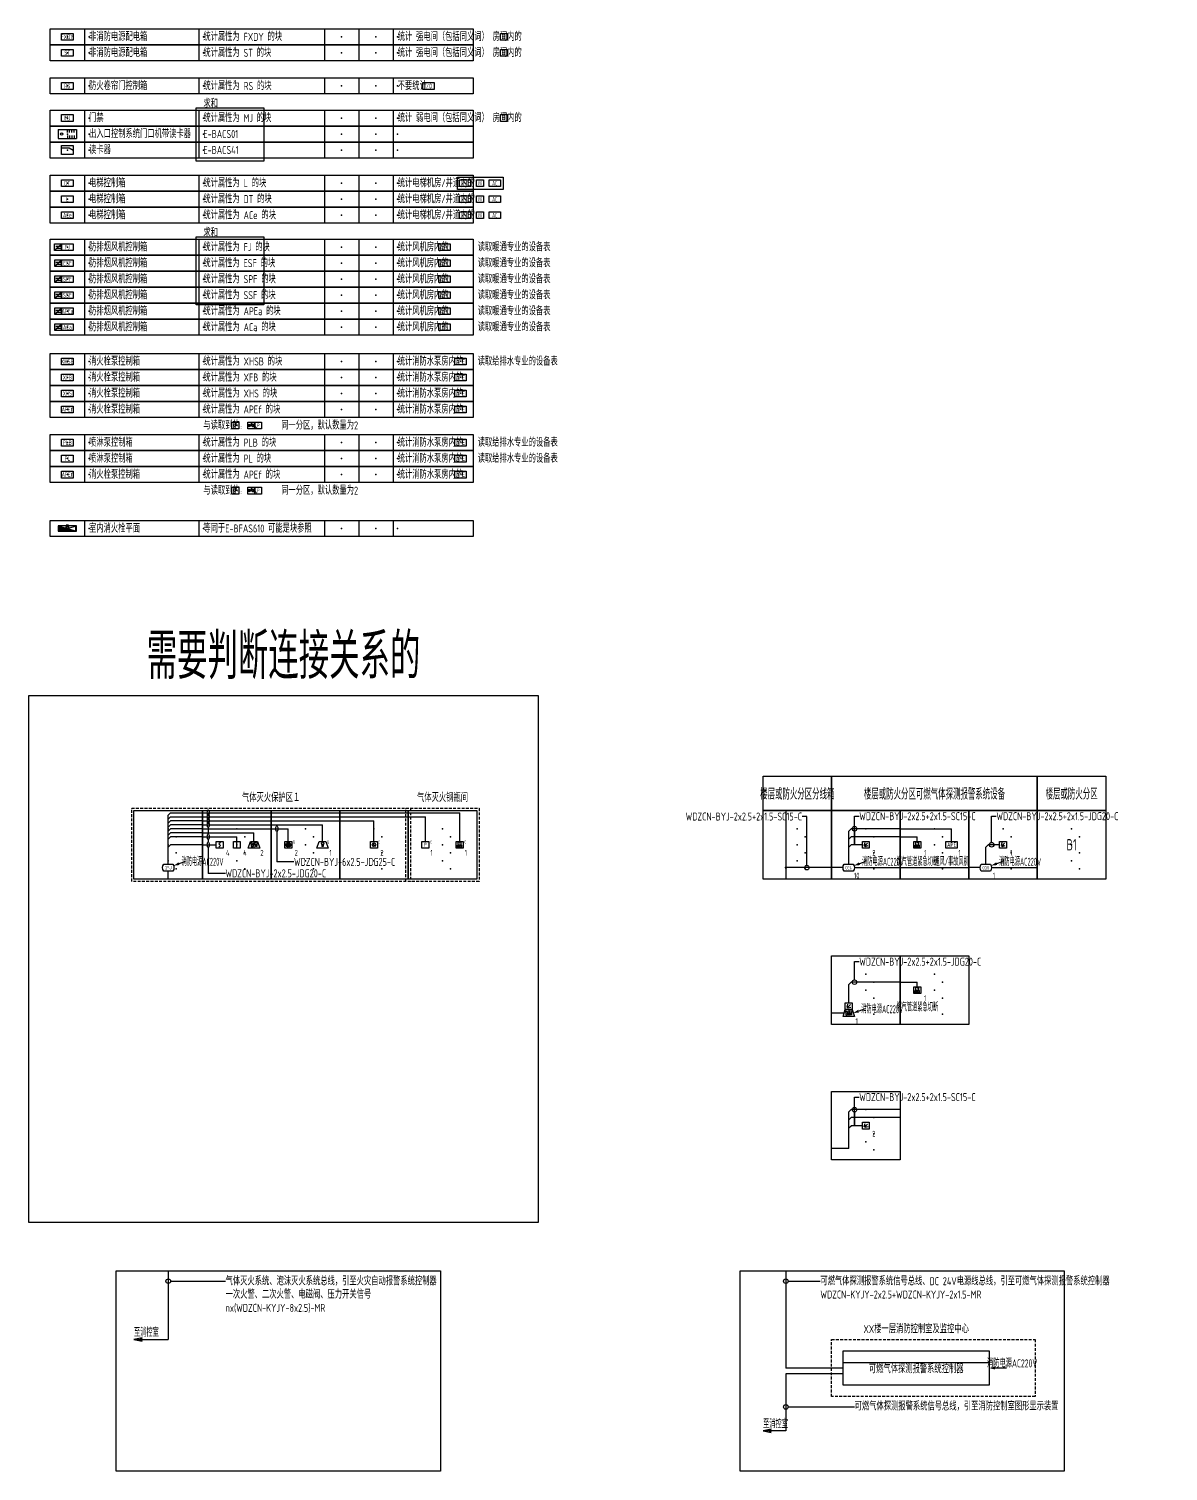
# Model space of a CAD drawing. Header units: millimetres. Extents: x -610917 to 349982, y -134386 to 298175.
# Drawn here: x 79237 to 129080, y 122281 to 185374 of the extents above; entities that cross this region are included whole.
import ezdxf
from ezdxf import colors
from ezdxf.entities.mleader import LeaderData, LeaderLine
from ezdxf.enums import TextEntityAlignment as Align
from ezdxf.math import Vec2, Vec3

# ---------------------------------------------------------------- set-up
doc = ezdxf.new("R2010")
doc.units = ezdxf.units.MM
doc.header["$LTSCALE"] = 500
doc.header["$MEASUREMENT"] = 0
doc.linetypes.add('HIDDEN', pattern=[0.375, 0.25, -0.125])
doc.layers.get('0').update_dxf_attribs({"linetype": 'CONTINUOUS'})
doc.layers.get('DEFPOINTS').update_dxf_attribs({"linetype": 'CONTINUOUS'})
for name, color, linetype in [('E-ACS-DEVC', 3, 'CONTINUOUS'), ('E-FAS-DEVC', 3, 'CONTINUOUS'), ('E-FAS-WIRE', 4, 'CONTINUOUS'), ('E-POWR-EQPM', 3, 'CONTINUOUS'), ('E-REQU-DIMS', 30, 'CONTINUOUS'), ('E-UNIV-DIAG', 2, 'CONTINUOUS'), ('E-UNIV-DIAG2', 2, 'HIDDEN'), ('E-UNIV-EL', 140, 'CONTINUOUS'), ('E-UNIV-NOTE', 6, 'CONTINUOUS'), ('W-FRPT-HYDT', 140, 'CONTINUOUS'), ('说明', 7, 'CONTINUOUS')]:
    doc.layers.add(name, color=color, linetype=linetype)
doc.styles.add('TH-STYLE3', font='tssdeng.shx', dxfattribs={"width": 0.7, "bigfont": 'tssdchn.shx'})

# ---------------------------------------------------------------- blocks, each defined once
blk = doc.blocks.new('_DotBlank')
at = {"color": 0, "linetype": 'ByBlock', "lineweight": -2}
blk.add_line((-0.5, 0), (-1, 0), dxfattribs=at)
blk.add_circle((0, 0), 0.5, dxfattribs=at)
blk = doc.blocks.new('E-ES01')
blk.add_lwpolyline([(0, 3000), (3000, 3000), (3000, 0), (0, 0)], close=True)
for p in [(1500, 2200), (1500, 1500), (1850, 1850), (1500, 800), (1850, 1150), (1850, 450)]:
    blk.add_point(p)
blk = doc.blocks.new('E-BFAS110')
blk.add_lwpolyline([(-1.5, -1.5), (-1.5, 1.5), (1.5, 1.5), (1.5, -1.5)], close=True)
at = {"layer": 'E-UNIV-EL'}
blk.add_lwpolyline([(0.35, 1.06), (-0.35, 0.35), (0.35, -0.35), (-0.35, -1.06)], dxfattribs=at)
blk = doc.blocks.new('E-BFAS120')
blk.add_lwpolyline([(-1.5, -1.5), (-1.5, 1.5), (1.5, 1.5), (1.5, -1.5)], close=True)
at = {"layer": 'E-UNIV-EL'}
blk.add_line((0, -1), (0, 1), dxfattribs=at)
at = {"layer": 'E-UNIV-EL', "const_width": 0.25}
blk.add_lwpolyline([(-0.125, -0.75, 1), (0.125, -0.75, 1)], format="xyb", close=True, dxfattribs=at)
blk = doc.blocks.new('E-BGFS110')
blk.add_lwpolyline([(-2, 1.5), (2, 1.5, -0.333333), (2, -1.5), (-2, -1.5, -0.333333)], format="xyb", close=True)
at = {"layer": 'E-UNIV-EL', "style": 'TH-STYLE3', "width": 0.7}
blk.add_attdef('F', text='', height=1.5, dxfattribs=at).set_placement((0, 0), align=Align.MIDDLE)
blk = doc.blocks.new('E-BGFS210')
blk.add_lwpolyline([(-1.5, -1.5), (-1.5, 1.5), (1.5, 1.5), (1.5, -1.5)], close=True)
at = {"layer": 'E-UNIV-EL'}
blk.add_line((0, 0.625), (0, -0.625), dxfattribs=at)
for radius in [1, 0.5]:
    blk.add_circle((0, 0), radius, dxfattribs=at)
at = {"layer": 'E-UNIV-EL', "style": 'TH-STYLE3', "width": 0.5}
blk.add_attdef('F', text='', height=1.5, dxfattribs=at).set_placement((2.5, 1.25), align=Align.MIDDLE)
blk = doc.blocks.new('E-BGFS220')
blk.add_lwpolyline([(-1.5, -1.5), (-1.5, 1.5), (1.5, 1.5), (1.5, -1.5)], close=True)
at = {"layer": 'E-UNIV-EL', "style": 'TH-STYLE3'}
for height, width, p in [(1.7, 0.7, (0, 0)), (1.5, 0.5, (2.5, 1.25))]:
    blk.add_attdef('F', text='', height=height, dxfattribs=dict(at, width=width)).set_placement(p, align=Align.MIDDLE)
blk = doc.blocks.new('E-BFAS330')
blk.add_lwpolyline([(-2.5, -1.5), (-1.5, 1.5), (1.5, 1.5), (2.5, -1.5)], close=True)
at = {"layer": 'E-UNIV-EL'}
for p, q in [((-1.56, 1), (-0.24, 0.6)), ((-1.1, 0), (-1.56, 1)), ((-0.5, 0), (-1.3, 0)), ((-1.3, 0), (-1.3, -0.8)), ((-0.7, 0), (-0.24, 0.6)), ((-0.5, 0), (-0.5, -0.8)), ((0, 1.5), (0, -1.5)), ((0.6, 0.1), (0.6, -0.8)), ((1.2, 0.1), (1.2, -0.8)), ((-1.3, -0.8), (-0.5, -0.8)), ((1.2, -0.8), (0.6, -0.8))]:
    blk.add_line(p, q, dxfattribs=at)
blk.add_circle((0.9, 0.5), 0.5, dxfattribs=at)
blk = doc.blocks.new('E-BGFS310')
blk.add_lwpolyline([(-2.5, -1.5), (-1.5, 1.5), (1.5, 1.5), (2.5, -1.5)], close=True)
at = {"layer": 'E-UNIV-EL'}
for p, q in [((-0.3, 0.1), (-0.3, -0.8)), ((0.3, 0.1), (0.3, -0.8)), ((0.3, -0.8), (-0.3, -0.8))]:
    blk.add_line(p, q, dxfattribs=at)
blk.add_circle((0, 0.5), 0.5, dxfattribs=at)
at = {"layer": 'E-UNIV-EL', "style": 'TH-STYLE3', "width": 0.5}
blk.add_attdef('F', text='', height=1.5, dxfattribs=at).set_placement((2.5, 1.25), align=Align.MIDDLE)
blk = doc.blocks.new('E-BFAS730')
blk.add_lwpolyline([(-1.5, -1.5), (-1.5, 1.5), (1.5, 1.5), (1.5, -1.5)], close=True)
at = {"layer": 'E-UNIV-EL'}
blk.add_line((-0.71, 0.71), (0.71, -0.71), dxfattribs=at)
blk.add_circle((0, 0), 0.8, dxfattribs=at)
at = {"layer": 'E-UNIV-EL', "style": 'TH-STYLE3', "width": 0.5}
blk.add_attdef('F', text='', height=1.5, dxfattribs=at).set_placement((2.25, 1.25), align=Align.MIDDLE)
blk = doc.blocks.new('E-BGFS410')
blk.add_lwpolyline([(-1.5, -1.5), (-1.5, 1.5), (1.5, 1.5), (1.5, -1.5)], close=True)
at = {"layer": 'E-UNIV-EL'}
for p, q in [((-0.65, 1.3), (0.65, 1.3)), ((-0.65, 0), (-0.65, 1.3)), ((-0.65, 0), (0.65, 0)), ((0, 0), (0, -0.7)), ((0.65, 0), (0.65, 1.3))]:
    blk.add_line(p, q, dxfattribs=at)
blk.add_lwpolyline([(1, -1.28), (1, -0.12), (-1, -1.28), (-1, -0.12)], close=True, dxfattribs=at)
at = {"layer": 'E-UNIV-EL', "style": 'TH-STYLE3'}
for height, width, p in [(1, 0.7, (0, 0.65)), (1.5, 0.5, (2.5, 1.25))]:
    blk.add_attdef('F', text='', height=height, dxfattribs=dict(at, width=width)).set_placement(p, align=Align.MIDDLE)
blk = doc.blocks.new('E-BCGS110')
blk.add_lwpolyline([(-2, 1.5), (2, 1.5, -0.333333), (2, -1.5), (-2, -1.5, -0.333333)], format="xyb", close=True)
at = {"layer": 'E-UNIV-EL', "style": 'TH-STYLE3', "width": 0.7}
blk.add_attdef('F', text='', height=1.5, dxfattribs=at).set_placement((0, 0), align=Align.MIDDLE)
blk = doc.blocks.new('E-BCGS210')
blk.add_lwpolyline([(-1.5, -1.5), (-1.5, 1.5), (1.5, 1.5), (1.5, -1.5)], close=True)
at = {"layer": 'E-UNIV-EL'}
for p, q in [((-0.71, -0.35), (-0.35, 0.97)), ((-0.71, -0.71), (0.71, 0.71)), ((-0.35, -0.71), (0.97, -0.35))]:
    blk.add_line(p, q, dxfattribs=at)
at = {"layer": 'E-UNIV-EL', "const_width": 0.25}
blk.add_lwpolyline([(-0.62, -0.44, 1), (-0.44, -0.62, 1)], format="xyb", close=True, dxfattribs=at)
blk = doc.blocks.new('E-BFAS621-3')
blk.add_lwpolyline([(-1.5, -1.5), (-1.5, 1.5), (1.5, 1.5), (1.5, -1.5)], close=True)
at = {"layer": 'E-UNIV-EL'}
for p, q in [((-0.65, 1.3), (0.65, 1.3)), ((-0.65, 0), (-0.65, 1.3)), ((-0.65, 0), (0.65, 0)), ((0, 0), (0, -0.7)), ((0.65, 0), (0.65, 1.3))]:
    blk.add_line(p, q, dxfattribs=at)
blk.add_lwpolyline([(1, -1.28), (1, -0.12), (-1, -1.28), (-1, -0.12)], close=True, dxfattribs=at)
at = {"layer": 'E-UNIV-EL', "style": 'TH-STYLE3', "width": 0.7}
blk.add_attdef('F', text='', height=1, dxfattribs=at).set_placement((0, 0.65), align=Align.MIDDLE)
blk = doc.blocks.new('E-BDB004')
blk.add_lwpolyline([(-2.5, -1.5), (-2.5, 1.5), (2.5, 1.5), (2.5, -1.5)], close=True)
at = {"layer": 'E-UNIV-EL', "style": 'TH-STYLE3', "width": 0.7}
blk.add_attdef('BOX', text='', height=2, dxfattribs=at).set_placement((0, 0), align=Align.MIDDLE)
blk = doc.blocks.new('E-BCGS215')
for points in [[(-2.5, -3), (-1.5, 0), (1.5, 0), (2.5, -3)], [(-1.5, 0), (-1.5, 3), (1.5, 3), (1.5, 0)]]:
    blk.add_lwpolyline(points, close=True)
at = {"layer": 'E-UNIV-EL'}
for p, q in [((-0.71, 1.15), (-0.35, 2.47)), ((-0.71, 0.79), (0.71, 2.21)), ((-0.35, 0.79), (0.97, 1.15)), ((0, 0), (0, -3)), ((-1.56, -0.5), (-0.24, -0.9)), ((-1.1, -1.5), (-1.56, -0.5)), ((-0.5, -1.5), (-1.3, -1.5)), ((-1.3, -1.5), (-1.3, -2.3)), ((-1.3, -2.3), (-0.5, -2.3)), ((-0.7, -1.5), (-0.24, -0.9)), ((-0.5, -1.5), (-0.5, -2.3)), ((0.6, -1.4), (0.6, -2.3)), ((1.2, -2.3), (0.6, -2.3)), ((1.2, -1.4), (1.2, -2.3))]:
    blk.add_line(p, q, dxfattribs=at)
at = {"layer": 'E-UNIV-EL', "const_width": 0.25}
blk.add_lwpolyline([(-0.62, 1.06, 1), (-0.44, 0.88, 1)], format="xyb", close=True, dxfattribs=at)
at = {"layer": 'E-UNIV-EL'}
blk.add_circle((0.9, -1), 0.5, dxfattribs=at)
blk = doc.blocks.new('E-BKTS2')
for p, q in [((0, 0), (185, 0)), ((0, -7), (0, 0)), ((185, 0), (185, -7)), ((185, -7), (0, -7))]:
    blk.add_line(p, q)
at = {"linetype": 'Continuous'}
for p, q in [((15, 0), (15, -7)), ((65, 0), (65, -7)), ((120, 0), (120, -7)), ((135, 0), (135, -7)), ((150, 0), (150, -7))]:
    blk.add_line(p, q, dxfattribs=at)
for p in [(7.5, -3.5), (17, -3.5), (67, -3.5), (127.5, -3.5), (142.5, -3.5), (152, -3.5)]:
    blk.add_point(p, dxfattribs=at)
blk = doc.blocks.new('E-BFAS810')
blk.add_lwpolyline([(-2.5, -1.5), (-2.5, 1.5), (2.5, 1.5), (2.5, -1.5)], close=True)
at = {"layer": 'E-UNIV-EL', "style": 'TH-STYLE3', "width": 0.7}
blk.add_attdef('BOX', text='', height=2, dxfattribs=at).set_placement((0, 0), align=Align.MIDDLE)
blk = doc.blocks.new('E-BFAS520')
blk.add_lwpolyline([(-1.5, -1.5), (-1.5, 1.5), (1.5, 1.5), (1.5, -1.5)], close=True)
at = {"layer": 'E-UNIV-EL', "style": 'TH-STYLE3', "width": 0.5}
blk.add_attdef('F', text='', height=1.7, dxfattribs=at).set_placement((0, 0), align=Align.MIDDLE)
blk = doc.blocks.new('E-BFAS011')
blk.add_lwpolyline([(-2.5, -1.5), (-2.5, 1.5), (2.5, 1.5), (2.5, -1.5)], close=True)
at = {"layer": 'E-UNIV-EL', "style": 'TH-STYLE3', "width": 0.7}
blk.add_attdef('F', text='', height=2, dxfattribs=at).set_placement((0, 0), align=Align.MIDDLE)
blk = doc.blocks.new('E-BDB012')
blk.add_lwpolyline([(-2.5, -1.5), (-2.5, 1.5), (2.5, 1.5), (2.5, -1.5)], close=True)
at = {"layer": 'E-UNIV-EL', "style": 'TH-STYLE3', "width": 0.6}
blk.add_attdef('BOX', text='', height=2, dxfattribs=at).set_placement((0, 0), align=Align.MIDDLE)
blk = doc.blocks.new('E-BFAS630-2')
blk.add_lwpolyline([(-1.5, -1.51), (-1.5, 1.49), (1.5, 1.49), (1.5, -1.51)], close=True)
at = {"layer": 'E-UNIV-EL'}
for p, q in [((0, 0.7), (0, 0.5)), ((0, 0.4), (0, 0.25)), ((0, 0.15), (0, 0)), ((0.2, 1.07), (0.45, 1.07)), ((-1, -0.01), (-0.5, -0.01)), ((0, -0.1), (0, -0.3))]:
    blk.add_line(p, q, dxfattribs=at)
blk.add_lwpolyline([(0, 1.45, -0.533333), (0, 0.7, -0.533333)], format="xyb", close=True, dxfattribs=at)
blk.add_lwpolyline([(1, -0.01), (0.5, -0.01), (-0.5, -0.59)], dxfattribs=at)
at = {"layer": 'E-UNIV-EL', "style": 'TH-STYLE3', "width": 0.5}
blk.add_attdef('F', text='', height=1.5, dxfattribs=at).set_placement((2.5, -1.26), align=Align.MIDDLE)
blk = doc.blocks.new('E-BFAS620')
blk.add_lwpolyline([(-1.5, -1.5), (-1.5, 1.5), (1.5, 1.5), (1.5, -1.5)], close=True)
at = {"layer": 'E-UNIV-EL', "style": 'TH-STYLE3', "width": 0.7}
blk.add_attdef('F', text='', height=1.7, dxfattribs=at).set_placement((0, 0), align=Align.MIDDLE)
blk = doc.blocks.new('E-BFAS621-2')
blk.add_lwpolyline([(-1.5, -1.5), (-1.5, 1.5), (1.5, 1.5), (1.5, -1.5)], close=True)
at = {"layer": 'E-UNIV-EL'}
for p in [(0, 0), (0.58, 1.15)]:
    blk.add_line(p, (0, 1.15), dxfattribs=at)
blk.add_lwpolyline([(1, -0.58), (1, 0.58), (-1, -0.58), (-1, 0.58)], close=True, dxfattribs=at)
blk = doc.blocks.new('E-BFAS522')
blk.add_lwpolyline([(-1.5, -1.5), (-1.5, 1.5), (1.5, 1.5), (1.5, -1.5)], close=True)
at = {"layer": 'E-UNIV-EL'}
for p, q in [((-1.5, -1.5), (1.5, 1.5)), ((-1, 0.5), (1, 0.5)), ((-1, -0.5), (1, -0.5))]:
    blk.add_line(p, q, dxfattribs=at)
blk = doc.blocks.new('*U496')
blk.add_hatch(color=256).paths.add_polyline_path([(0, 0), (750, 0), (0, 240)])
for p, q in [((0, 240), (0, 0)), ((750, 240), (0, 240)), ((0, 0), (750, 0)), ((325, 277), (425, 277)), ((375, 190), (375, 277)), ((750, 0), (750, 240))]:
    blk.add_line(p, q)
blk.add_circle((375, 190), 50)
at = {"layer": 'DEFPOINTS', "color": 231}
for p, q in [((-25, 240), (-25, 0)), ((775, 240), (-25, 240)), ((-25, 240), (775, 0)), ((-25, 0), (775, 240)), ((-25, 0), (775, 0)), ((775, 0), (775, 240))]:
    blk.add_line(p, q, dxfattribs=at)
blk = doc.blocks.new('E-BACS01')
for p, q in [((-4, 2), (-4, -2)), ((-4, 2), (4, 2)), ((4, 2), (4, -2)), ((-4, -2), (4, -2))]:
    blk.add_line(p, q)
at = {"layer": 'E-UNIV-EL'}
for p, q in [((0, 1), (0, 2)), ((0, 0.67), (0, 2)), ((1, 0.67), (1, 2)), ((2, 0.67), (2, 2)), ((3, 0.67), (3, 2)), ((0, -0.67), (0, -2)), ((0, -1), (0, -2)), ((1, -0.67), (1, -2)), ((2, -0.67), (2, -2)), ((3, -0.67), (3, -2))]:
    blk.add_line(p, q, dxfattribs=at)
blk.add_circle((-2.5, 0), 0.5, dxfattribs=at)
blk = doc.blocks.new('E-BACS41')
blk.add_lwpolyline([(-2.5, 2), (2.5, 2), (2.5, -2), (-2.5, -2)], close=True)
at = {"layer": 'E-UNIV-EL'}
for p, q in [((-2.5, 1), (0.77, 1)), ((0.77, 1), (2.5, 0))]:
    blk.add_line(p, q, dxfattribs=at)

msp = doc.modelspace()

# ---------------------------------------------------------------- linework, layer by layer
at = {"layer": 'E-FAS-DEVC'}
for p, q in [((86041, 148939), (85806, 148853)), ((115811, 148939), (115576, 148853)), ((121811, 148939), (121576, 148853)), ((115776, 142490), (115541, 142405)), ((114856, 127041), (121256, 127041)), ((122006, 126791), (121506, 126791))]:
    msp.add_line(p, q, dxfattribs=at)
for points in [[(85806, 148853, 125, 0, 0), (85571, 148768, 0, 0, 0)], [(115576, 148853, 125, 0, 0), (115341, 148768, 0, 0, 0)], [(121576, 148853, 125, 0, 0), (121341, 148768, 0, 0, 0)], [(115541, 142405, 125, 0, 0), (115306, 142319, 0, 0, 0)], [(121506, 126791, 125, 0, 0), (121256, 126791, 0, 0, 0)]]:
    msp.add_lwpolyline(points, format="xyseb", dxfattribs=at)
msp.add_lwpolyline([(114856, 126041), (114856, 127541), (121256, 127541), (121256, 126041)], close=True, dxfattribs=at)
at = {"layer": 'E-FAS-WIRE'}
for p, q in [((85336, 150982), (85436, 151082)), ((85336, 149582), (85336, 150982)), ((85336, 150807), (85436, 150907)), ((85436, 151082), (86836, 151082)), ((85436, 150907), (86836, 150907)), ((86836, 151082), (89836, 151082)), ((86836, 150907), (89836, 150907)), ((89836, 151082), (92836, 151082)), ((89836, 150907), (92836, 150907)), ((92836, 151082), (95836, 151082)), ((92836, 150907), (95836, 150907)), ((95836, 151082), (98086, 151082)), ((95836, 150907), (96586, 150907)), ((96586, 149832), (96586, 150907)), ((98086, 149832), (98086, 151082)), ((112356, 151182), (112356, 148182)), ((85336, 150632), (85436, 150732)), ((85336, 150457), (85436, 150557)), ((85336, 150282), (85436, 150382)), ((85336, 150107), (85436, 150207)), ((86836, 150732), (85436, 150732)), ((86836, 150557), (85436, 150557)), ((86836, 150382), (85436, 150382)), ((86836, 150207), (85436, 150207)), ((86836, 150732), (89836, 150732)), ((86836, 150557), (89836, 150557)), ((86836, 150382), (89836, 150382)), ((86836, 150207), (89086, 150207)), ((89086, 149832), (89086, 150207)), ((89836, 150732), (92836, 150732)), ((89836, 150557), (92086, 150557)), ((89836, 150382), (90586, 150382)), ((90586, 149832), (90586, 150382)), ((92086, 149832), (92086, 150557)), ((92836, 150732), (94336, 150732)), ((94336, 149832), (94336, 150732)), ((115206, 150382), (115106, 150282)), ((115106, 149582), (115106, 150282)), ((117356, 150382), (115206, 150382)), ((117356, 150382), (119606, 150382)), ((119606, 149832), (119606, 150382)), ((85336, 149932), (85436, 150032)), ((85336, 149582), (85436, 149682)), ((85336, 148832), (85336, 149582)), ((86836, 150032), (85436, 150032)), ((86836, 149682), (85436, 149682)), ((86836, 150032), (88336, 150032)), ((86836, 149682), (87436, 149682)), ((88336, 149832), (88336, 150032)), ((115106, 149932), (115206, 150032)), ((115106, 149582), (115206, 149682)), ((115106, 148832), (115106, 149582)), ((117356, 150032), (115206, 150032)), ((115706, 149682), (115206, 149682)), ((117356, 150032), (118106, 150032)), ((118106, 149832), (118106, 150032)), ((121106, 149582), (121206, 149682)), ((121106, 148832), (121106, 149582)), ((121706, 149682), (121206, 149682)), ((85336, 148182), (85336, 148532)), ((114356, 148682), (112356, 148682)), ((114856, 148682), (114356, 148682)), ((115356, 148682), (117356, 148682)), ((117356, 148682), (120356, 148682)), ((120856, 148682), (120356, 148682)), ((121356, 148682), (123356, 148682)), ((115106, 143569), (115206, 143669)), ((115106, 142769), (115106, 143569)), ((117356, 143669), (115206, 143669)), ((117356, 143669), (118106, 143669)), ((118106, 143469), (118106, 143669)), ((114906, 142319), (114356, 142319)), ((115206, 138094), (115106, 137994)), ((115106, 137294), (115106, 137994)), ((115106, 137644), (115206, 137744)), ((117356, 138094), (115206, 138094)), ((117356, 137744), (115206, 137744)), ((115106, 137294), (115206, 137394)), ((115106, 136394), (115106, 137294)), ((115706, 137394), (115206, 137394)), ((115106, 136394), (114356, 136394)), ((85336, 131041), (85336, 128041)), ((112356, 131041), (112356, 126791)), ((83836, 128041), (85336, 128041)), ((114856, 126791), (112356, 126791)), ((114856, 126541), (112356, 126541)), ((112356, 126541), (112356, 124041)), ((112356, 124041), (111356, 124041))]:
    msp.add_line(p, q, dxfattribs=at)
at = {"layer": 'E-FAS-WIRE', "const_width": 50}
msp.add_lwpolyline([(112331, 148682, 1), (112381, 148682, 1)], format="xyb", close=True, dxfattribs=at)
at = {"layer": 'E-FAS-WIRE'}
for points in [[(83836, 128041), (84189, 127966), (84089, 128041), (84189, 128116), (83836, 128041)], [(111356, 124041), (111709, 123966), (111609, 124041), (111709, 124116), (111356, 124041)]]:
    msp.add_lwpolyline(points, dxfattribs=at)
at = {"layer": 'E-UNIV-DIAG'}
for points in [[(111356, 152682), (114356, 152682), (114356, 151182), (111356, 151182)], [(114356, 152682), (123356, 152682), (123356, 151182), (114356, 151182)], [(123356, 152682), (126356, 152682), (126356, 151182), (123356, 151182)]]:
    msp.add_lwpolyline(points, close=True, dxfattribs=at)
at = {"layer": 'E-UNIV-DIAG2'}
for points in [[(83736, 148082), (83736, 151282), (95936, 151282), (95936, 148082)], [(95736, 148082), (95736, 151282), (98936, 151282), (98936, 148082)], [(114356, 125541), (114356, 128041), (123256, 128041), (123256, 125541)]]:
    msp.add_lwpolyline(points, close=True, dxfattribs=at)
at = {"layer": 'E-UNIV-NOTE'}
for p, q in [((115356, 150507), (115356, 150932)), ((87086, 150432), (87086, 150157)), ((90086, 150257), (90086, 148932)), ((87086, 149907), (87086, 149807)), ((87086, 149557), (87086, 148432)), ((90836, 148932), (90086, 148932)), ((87836, 148432), (87086, 148432))]:
    msp.add_line(p, q, dxfattribs=at)
for centre in [(87086, 151082), (87086, 150907), (87086, 150732), (87086, 150557), (90086, 150382), (87086, 150032), (87086, 149682)]:
    msp.add_ellipse(centre, major_axis=(0, -125), ratio=0.35, dxfattribs=at)
at = {"layer": '说明', "color": 1}
for points in [[(86561, 181919), (89511, 181919), (89511, 179582), (86561, 179582)], [(86561, 176269), (89511, 176269), (89511, 173301), (86561, 173301)]]:
    msp.add_lwpolyline(points, close=True, dxfattribs=at)
at = {"layer": '说明'}
for points in [[(97985, 178880), (99992, 178880), (99992, 178350), (97985, 178350)], [(79237, 156215), (101522, 156215), (101522, 133156), (79237, 133156)], [(83064, 131041), (97239, 131041), (97239, 122281), (83064, 122281)], [(110359, 131041), (124535, 131041), (124535, 122281), (110359, 122281)]]:
    msp.add_lwpolyline(points, close=True, dxfattribs=at)

# ---------------------------------------------------------------- block references
at = {"layer": 'E-ACS-DEVC', "xscale": 100, "yscale": 100, "zscale": 100}
for name, p in [('E-BACS01', (80922, 180774)), ('E-BACS41', (80922, 180074))]:
    msp.add_blockref(name, p, dxfattribs=at)
at = {"layer": 'E-FAS-DEVC', "xscale": 100, "yscale": 100, "zscale": 100}
for name, p, values in [('E-BFAS810', (80922, 185024), {'BOX': 'FXDY'}), ('E-BFAS520', (100022, 185024), {'F': 'I/O'}), ('E-BFAS810', (80922, 184324), {'BOX': 'ST'}), ('E-BFAS520', (100022, 184324), {'F': 'I/O'}), ('E-BFAS810', (80922, 182874), {'BOX': 'RS'}), ('E-BFAS011', (96722, 182874), {'F': 'I/O'}), ('E-BFAS810', (80922, 181474), {'BOX': 'MJ'}), ('E-BFAS520', (100022, 181474), {'F': 'I/O'}), ('E-BFAS810', (80922, 178624), {'BOX': 'DT'}), ('E-BFAS011', (98322, 178624), {'F': 'I/O'}), ('E-BFAS520', (98972, 178624), {'F': 'I/O'}), ('E-BFAS810', (80922, 177924), {'BOX': 'L'}), ('E-BFAS011', (98322, 177924), {'F': 'I/O'}), ('E-BFAS520', (98972, 177924), {'F': 'I/O'}), ('E-BFAS810', (80922, 177224), {'BOX': 'ACe'}), ('E-BFAS011', (98322, 177224), {'F': 'I/O'}), ('E-BFAS520', (98972, 177224), {'F': 'I/O'}), ('E-BFAS810', (80922, 175824), {'BOX': 'FJ'}), ('E-BFAS810', (80922, 175124), {'BOX': 'ESF'}), ('E-BFAS810', (80922, 174424), {'BOX': 'SPF'}), ('E-BFAS810', (80922, 173724), {'BOX': 'SSF'}), ('E-BFAS810', (80922, 173024), {'BOX': 'APEa'}), ('E-BFAS810', (80922, 172324), {'BOX': 'ACa'}), ('E-BFAS810', (80922, 170824), {'BOX': 'XHSB'}), ('E-BFAS810', (80922, 170124), {'BOX': 'XFB'}), ('E-BFAS810', (80922, 169424), {'BOX': 'XHS'}), ('E-BFAS810', (80922, 168724), {'BOX': 'APEf'}), ('E-BFAS630-2', (88272, 168025), {'F': 'F'}), ('E-BFAS620', (89272, 168024), {'F': 'P'}), ('E-BFAS810', (80922, 167274), {'BOX': 'PLB'}), ('E-BFAS810', (80922, 166574), {'BOX': 'PL'}), ('E-BFAS810', (80922, 165874), {'BOX': 'APEf'}), ('E-BFAS630-2', (88272, 165175), {'F': 'F'}), ('E-BFAS620', (89272, 165174), {'F': 'P'}), ('E-BGFS210', (90586, 149682), {'F': 'G'}), ('E-BGFS310', (92086, 149682), {'F': 'G'}), ('E-BFAS730', (94336, 149682), {'F': 'E'}), ('E-BGFS110', (85336, 148682), {'F': 'GFU'}), ('E-BCGS110', (115106, 148682), {'F': 'CGU'}), ('E-BCGS110', (121106, 148682), {'F': 'CGU'})]:
    msp.add_blockref(name, p, dxfattribs=at).add_auto_attribs(values)
for name, p in [('E-BFAS522', (80515, 175824)), ('E-BFAS522', (80522, 175124)), ('E-BFAS522', (80522, 174424)), ('E-BFAS522', (80522, 173724)), ('E-BFAS522', (80522, 173024)), ('E-BFAS522', (80522, 172324)), ('E-BFAS621-2', (88972, 168024)), ('E-BFAS621-2', (88972, 165174)), ('E-BFAS110', (87586, 149682)), ('E-BFAS120', (88336, 149682)), ('E-BFAS330', (89086, 149682)), ('E-BCGS210', (115856, 149682)), ('E-BCGS210', (121856, 149682)), ('E-BCGS215', (115106, 142469)), ('E-BCGS210', (115856, 137394))]:
    msp.add_blockref(name, p, dxfattribs=at)
at = {"layer": 'E-FAS-DEVC'}
ref = msp.add_blockref('E-BGFS220', (96586, 149682), dxfattribs=dict(at, xscale=100, yscale=100, zscale=100))
ref.add_attrib('F', 'G', dxfattribs={"layer": 'E-UNIV-EL', "height": 150, "style": 'TH-STYLE3', "width": 0.5}).set_placement((96836, 149807), align=Align.MIDDLE)
ref.add_attrib('F', 'P', dxfattribs={"layer": 'E-UNIV-EL', "height": 170, "style": 'TH-STYLE3', "width": 0.7}).set_placement((96586, 149682), align=Align.MIDDLE)
ref = msp.add_blockref('E-BGFS410', (98086, 149682), dxfattribs=dict(at, xscale=100, yscale=100, zscale=100))
ref.add_attrib('F', 'M', dxfattribs={"layer": 'E-UNIV-EL', "height": 100, "style": 'TH-STYLE3', "width": 0.7}).set_placement((98086, 149747), align=Align.MIDDLE)
ref.add_attrib('F', 'G', dxfattribs={"layer": 'E-UNIV-EL', "height": 150, "style": 'TH-STYLE3', "width": 0.5}).set_placement((98336, 149807), align=Align.MIDDLE)
ref = msp.add_blockref('E-BFAS621-3', (118106, 149682), dxfattribs=dict(at, xscale=100, yscale=100, zscale=100))
ref.add_attrib('F', 'M', dxfattribs={"layer": 'E-UNIV-EL', "height": 100, "style": 'TH-STYLE3', "width": 0.7}).set_placement((118106, 149757), align=Align.MIDDLE)
ref = msp.add_blockref('E-BFAS621-3', (118106, 143319), dxfattribs=dict(at, xscale=100, yscale=100, zscale=100))
ref.add_attrib('F', 'M', dxfattribs={"layer": 'E-UNIV-EL', "height": 100, "style": 'TH-STYLE3', "width": 0.7}).set_placement((118106, 143394), align=Align.MIDDLE)
at = {"layer": 'E-POWR-EQPM', "xscale": 100, "yscale": 100, "zscale": 100}
for name, p, values in [('E-BDB012', (99622, 178624), {'BOX': 'AC'}), ('E-BDB012', (99622, 177924), {'BOX': 'AC'}), ('E-BDB012', (99622, 177224), {'BOX': 'AC'}), ('E-BDB004', (97422, 175824), {'BOX': 'APE'}), ('E-BDB004', (97422, 175124), {'BOX': 'APE'}), ('E-BDB004', (97422, 174424), {'BOX': 'APE'}), ('E-BDB004', (97422, 173724), {'BOX': 'APE'}), ('E-BDB004', (97422, 173024), {'BOX': 'APE'}), ('E-BDB004', (97422, 172324), {'BOX': 'AC'}), ('E-BDB004', (98122, 170824), {'BOX': 'APE'}), ('E-BDB004', (98122, 170124), {'BOX': 'APE'}), ('E-BDB004', (98122, 169424), {'BOX': 'APE'}), ('E-BDB004', (98122, 168724), {'BOX': 'APE'}), ('E-BDB004', (98122, 167274), {'BOX': 'APE'}), ('E-BDB004', (98122, 166574), {'BOX': 'APE'}), ('E-BDB004', (98122, 165874), {'BOX': 'APE'}), ('E-BDB004', (119606, 149682), {'BOX': 'APE'})]:
    msp.add_blockref(name, p, dxfattribs=at).add_auto_attribs(values)
at = {"layer": 'E-UNIV-DIAG', "xscale": 100, "yscale": 100, "zscale": 100}
for p in [(80172, 185374), (80172, 184674), (80172, 183224), (80172, 181824), (80172, 181124), (80172, 180424), (80172, 178974), (80172, 178274), (80172, 177574), (80172, 176174), (80172, 175474), (80172, 174774), (80172, 174074), (80172, 173374), (80172, 172674), (80172, 171174), (80172, 170474), (80172, 169774), (80172, 169074), (80172, 167624), (80172, 166924), (80172, 166224), (80172, 163868)]:
    msp.add_blockref('E-BKTS2', p, dxfattribs=at)
at = {"layer": 'E-UNIV-DIAG'}
for p in [(83836, 148182), (86836, 148182), (89836, 148182), (92836, 148182), (95836, 148182), (111356, 148182), (114356, 148182), (117356, 148182), (120356, 148182), (123356, 148182), (114356, 141819), (117356, 141819), (114356, 135894)]:
    msp.add_blockref('E-ES01', p, dxfattribs=at)
at = {"layer": 'W-FRPT-HYDT'}
msp.add_blockref('*U496', (80547, 163398), dxfattribs=at)

# ---------------------------------------------------------------- texts
at = {"layer": 'E-UNIV-NOTE', "style": 'TH-STYLE3'}
for s, width, p in [('非消防电源配电箱', 0.7, (81872, 185024)), ('统计属性为 FXDY 的块', 0.7, (86872, 185024)), ('统计 强电间（包括同义词） 房间内的', 0.7, (95372, 185024)), ('非消防电源配电箱', 0.7, (81872, 184324)), ('统计属性为 ST 的块', 0.7, (86872, 184324)), ('统计 强电间（包括同义词） 房间内的', 0.7, (95372, 184324)), ('防火卷帘门控制箱', 0.7, (81872, 182874)), ('统计属性为 RS 的块', 0.7, (86872, 182874)), ('不要统计', 0.7, (95372, 182874)), ('门禁', 0.7, (81872, 181474)), ('统计属性为 MJ 的块', 0.7, (86872, 181474)), ('统计 弱电间（包括同义词） 房间内的', 0.7, (95372, 181474)), ('出入口控制系统门口机带读卡器', 0.7, (81872, 180774)), ('E-BACS01', 0.7, (86872, 180774)), ('E-BACS41', 0.7, (86872, 180074)), ('电梯控制箱', 0.7, (81872, 178624)), ('统计属性为 L 的块', 0.7, (86872, 178624)), ('统计电梯机房/井道内的', 0.7, (95372, 178624)), ('电梯控制箱', 0.7, (81872, 177924)), ('统计属性为 DT 的块', 0.7, (86872, 177924)), ('统计电梯机房/井道内的', 0.7, (95372, 177924)), ('电梯控制箱', 0.7, (81872, 177224)), ('统计属性为 ACe 的块', 0.7, (86872, 177224)), ('统计电梯机房/井道内的', 0.7, (95372, 177224)), ('防排烟风机控制箱', 0.7, (81872, 175824)), ('统计属性为 FJ 的块', 0.7, (86872, 175824)), ('统计风机房内的', 0.7, (95372, 175824)), ('读取暖通专业的设备表', 0.7, (98872, 175824)), ('防排烟风机控制箱', 0.7, (81872, 175124)), ('统计属性为 ESF 的块', 0.7, (86872, 175124)), ('统计风机房内的', 0.7, (95372, 175124)), ('读取暖通专业的设备表', 0.7, (98872, 175124)), ('防排烟风机控制箱', 0.7, (81872, 174424)), ('统计属性为 SPF 的块', 0.7, (86872, 174424)), ('统计风机房内的', 0.7, (95372, 174424)), ('读取暖通专业的设备表', 0.7, (98872, 174424)), ('防排烟风机控制箱', 0.7, (81872, 173724)), ('统计属性为 SSF 的块', 0.7, (86872, 173724)), ('统计风机房内的', 0.7, (95372, 173724)), ('读取暖通专业的设备表', 0.7, (98872, 173724)), ('防排烟风机控制箱', 0.7, (81872, 173024)), ('统计属性为 APEa 的块', 0.7, (86872, 173024)), ('统计风机房内的', 0.7, (95372, 173024)), ('读取暖通专业的设备表', 0.7, (98872, 173024)), ('防排烟风机控制箱', 0.7, (81872, 172324)), ('统计属性为 ACa 的块', 0.7, (86872, 172324)), ('统计风机房内的', 0.7, (95372, 172324)), ('读取暖通专业的设备表', 0.7, (98872, 172324)), ('消火栓泵控制箱', 0.7, (81872, 170824)), ('统计属性为 XHSB 的块', 0.7, (86872, 170824)), ('统计消防水泵房内的', 0.7, (95372, 170824)), ('读取给排水专业的设备表', 0.7, (98872, 170824)), ('消火栓泵控制箱', 0.7, (81872, 170124)), ('统计属性为 XFB 的块', 0.7, (86872, 170124)), ('统计消防水泵房内的', 0.7, (95372, 170124)), ('消火栓泵控制箱', 0.7, (81872, 169424)), ('统计属性为 XHS 的块', 0.7, (86872, 169424)), ('统计消防水泵房内的', 0.7, (95372, 169424)), ('消火栓泵控制箱', 0.7, (81872, 168724)), ('统计属性为 APEf 的块', 0.7, (86872, 168724)), ('统计消防水泵房内的', 0.7, (95372, 168724)), ('与读取到的    、     同一分区，默认数量为2', 0.7, (86872, 168024)), ('喷淋泵控制箱', 0.7, (81872, 167274)), ('统计属性为 PLB 的块', 0.7, (86872, 167274)), ('统计消防水泵房内的', 0.7, (95372, 167274)), ('读取给排水专业的设备表', 0.7, (98872, 167274)), ('喷淋泵控制箱', 0.7, (81872, 166574)), ('统计属性为 PL 的块', 0.7, (86872, 166574)), ('统计消防水泵房内的', 0.7, (95372, 166574)), ('读取给排水专业的设备表', 0.7, (98872, 166574)), ('消火栓泵控制箱', 0.7, (81872, 165874)), ('统计属性为 APEf 的块', 0.7, (86872, 165874)), ('统计消防水泵房内的', 0.7, (95372, 165874)), ('与读取到的    、     同一分区，默认数量为2', 0.7, (86872, 165174)), ('室内消火栓平面', 0.7, (81872, 163518)), ('等同于E-BFAS610', 0.7, (86872, 163518)), ('可能是块参照', 0.7, (89700, 163518)), ('WDZCN-BYJ-6x2.5-JDG25-C', 0.7, (90836, 148932)), ('WDZCN-BYJ-2x2.5-JDG20-C', 0.7, (87836, 148432)), ('至消控室', 0.6, (83836, 128341)), ('至消控室', 0.6, (111356, 124341))]:
    msp.add_text(s, height=350, dxfattribs=dict(at, width=width)).set_placement(p, align=Align.MIDDLE_LEFT)
at = {"layer": 'E-UNIV-NOTE', "linetype": 'Continuous', "style": 'TH-STYLE3', "width": 0.7}
msp.add_text('读卡器', height=350, dxfattribs=at).set_placement((81872, 180074), align=Align.MIDDLE_LEFT)
at = {"layer": 'E-UNIV-NOTE', "style": 'TH-STYLE3'}
for s, height, width, p in [('需要判断连接关系的', 2000, 0.7, (90380, 158037)), ('楼层或防火分区分线箱', 500, 0.5, (112856, 151932)), ('楼层或防火分区可燃气体探测报警系统设备', 500, 0.5, (118856, 151932)), ('楼层或防火分区', 500, 0.5, (124856, 151932)), ('B1', 500, 0.7, (124856, 149682)), ('消防电源AC220V', 350, 0.5, (86836, 148982)), ('4', 250, 0.7, (87936, 149332)), ('4', 250, 0.7, (88686, 149332)), ('2', 250, 0.7, (89436, 149332)), ('2', 250, 0.7, (90936, 149332)), ('1', 250, 0.7, (92436, 149332)), ('2', 250, 0.7, (94686, 149332)), ('1', 250, 0.7, (96855, 149332)), ('1', 250, 0.7, (98355, 149332)), ('消防电源AC220V', 350, 0.5, (116606, 148982)), ('2', 250, 0.7, (116206, 149332)), ('燃气管道紧急切断', 350, 0.5, (118106, 148982)), ('1', 250, 0.7, (118456, 149332)), ('通风/事故风机', 350, 0.5, (119606, 148982)), ('1', 250, 0.7, (119956, 149332)), ('消防电源AC220V', 350, 0.5, (122606, 148982)), ('1', 250, 0.7, (122206, 149332)), ('10', 250, 0.7, (115456, 148332)), ('1', 250, 0.7, (121456, 148332)), ('消防电源AC220V', 350, 0.5, (116571, 142534)), ('燃气管道紧急切断', 350, 0.5, (118106, 142619)), ('1', 250, 0.7, (118456, 142969)), ('1', 250, 0.7, (115456, 141969)), ('2', 250, 0.7, (116206, 137044)), ('可燃气体探测报警系统控制器', 350, 0.7, (118056, 126791)), ('消防电源AC220V', 350, 0.6, (122256, 127041))]:
    msp.add_text(s, height=height, dxfattribs=dict(at, width=width)).set_placement(p, align=Align.MIDDLE)
at = {"layer": 'E-UNIV-NOTE', "style": 'TH-STYLE3', "width": 0.7}
for s, p in [('气体灭火保护区１', (89836, 151782)), ('气体灭火钢瓶间', (97336, 151782)), ('XX楼一层消防控制室及监控中心', (118056, 128541))]:
    msp.add_text(s, height=350, rotation=360, dxfattribs=at).set_placement(p, align=Align.MIDDLE)
at = {"layer": '说明', "color": 1, "style": 'TH-STYLE3', "width": 0.7}
for p in [(86872, 182094), (86872, 176444)]:
    msp.add_text('求和', height=350, dxfattribs=at).set_placement(p, align=Align.MIDDLE_LEFT)

# ---------------------------------------------------------------- leaders
at = {"layer": 'E-REQU-DIMS'}
ml = msp.add_multileader_mtext('Standard', dxfattribs=at)
ml.set_content('WDZCN-BYJ-2x2.5+2x1.5-SC15-C', color=6, style='TH-STYLE3')
ml.set_leader_properties()
ml.set_arrow_properties(name='DOTBLANK')
ml.build(insert=Vec2(0, 0))
ml.multileader.update_dxf_attribs({"dogleg_length": 2, "arrow_head_size": 200, "scale": 100})
ctx = ml.context
ctx.base_point, ctx.scale, ctx.char_height, ctx.arrow_head_size, ctx.landing_gap_size, ctx.plane_origin = Vec3(107730, 150918), 100, 350, 200, 9, Vec3(112989, 152721)
ctx.text_align_type = 2
notes = []
notes.append((ctx, [(0, (1, 1, 0), (113272, 150918), (-1, 0), 200, [(1, [(113272, 148682)], 0, [])])]))
ctx.mtext.insert, ctx.mtext.alignment, ctx.mtext.flow_direction = Vec3(113063, 151093), 3, 5
ml = msp.add_multileader_mtext('Standard', dxfattribs=at)
ml.set_content('WDZCN-BYJ-2x2.5+2x1.5-SC15-C', color=6, style='TH-STYLE3')
ml.set_leader_properties()
ml.set_arrow_properties(name='DOTBLANK')
ml.build(insert=Vec2(0, 0))
ml.multileader.update_dxf_attribs({"dogleg_length": 2, "arrow_head_size": 200, "scale": 100})
ctx = ml.context
ctx.base_point, ctx.scale, ctx.char_height, ctx.arrow_head_size, ctx.landing_gap_size, ctx.plane_origin = Vec3(115556, 150932), 100, 350, 200, 9, Vec3(115639, 152386)
notes.append((ctx, [(0, (1, 1, 0), (115356, 150932), (1, 0), 200, [(2, [(115356, 150382), (115356, 150032), (115356, 149682)], 0, [])])]))
ctx.mtext.insert, ctx.mtext.flow_direction = Vec3(115565, 151107), 5
ml = msp.add_multileader_mtext('Standard', dxfattribs=at)
ml.set_content('WDZCN-BYJ-2x2.5+2x1.5-JDG20-C', color=6, style='TH-STYLE3')
ml.set_leader_properties()
ml.set_arrow_properties(name='DOTBLANK')
ml.build(insert=Vec2(0, 0))
ml.multileader.update_dxf_attribs({"dogleg_length": 2, "arrow_head_size": 200, "scale": 100})
ctx = ml.context
ctx.base_point, ctx.scale, ctx.char_height, ctx.arrow_head_size, ctx.landing_gap_size, ctx.plane_origin = Vec3(121556, 150932), 100, 350, 200, 9, Vec3(121639, 152386)
notes.append((ctx, [(0, (1, 1, 0), (121356, 150932), (1, 0), 200, [(0, [(121356, 149682)], 0, [])])]))
ctx.mtext.insert, ctx.mtext.flow_direction = Vec3(121565, 151107), 5
ml = msp.add_multileader_mtext('Standard', dxfattribs=at)
ml.set_content('WDZCN-BYJ-2x2.5+2x1.5-JDG20-C', color=6, style='TH-STYLE3')
ml.set_leader_properties()
ml.set_arrow_properties(name='DOTBLANK')
ml.build(insert=Vec2(0, 0))
ml.multileader.update_dxf_attribs({"dogleg_length": 2, "arrow_head_size": 200, "scale": 100})
ctx = ml.context
ctx.base_point, ctx.scale, ctx.char_height, ctx.arrow_head_size, ctx.landing_gap_size, ctx.plane_origin = Vec3(115556, 144569), 100, 350, 200, 9, Vec3(115639, 146023)
notes.append((ctx, [(0, (1, 1, 0), (115356, 144569), (1, 0), 200, [(0, [(115356, 143669)], 0, [])])]))
ctx.mtext.insert, ctx.mtext.flow_direction = Vec3(115565, 144744), 5
ml = msp.add_multileader_mtext('Standard', dxfattribs=at)
ml.set_content('WDZCN-BYJ-2x2.5+2x1.5-SC15-C', color=6, style='TH-STYLE3')
ml.set_leader_properties()
ml.set_arrow_properties(name='DOTBLANK')
ml.build(insert=Vec2(0, 0))
ml.multileader.update_dxf_attribs({"dogleg_length": 2, "arrow_head_size": 200, "scale": 100})
ctx = ml.context
ctx.base_point, ctx.scale, ctx.char_height, ctx.arrow_head_size, ctx.landing_gap_size, ctx.plane_origin = Vec3(115556, 138644), 100, 350, 200, 9, Vec3(115639, 140097)
notes.append((ctx, [(0, (1, 1, 0), (115356, 138644), (1, 0), 200, [(2, [(115356, 138094), (115356, 137744), (115356, 137394)], 0, [])])]))
ctx.mtext.insert, ctx.mtext.flow_direction = Vec3(115565, 138819), 5
ml = msp.add_multileader_mtext('Standard', dxfattribs=at)
ml.set_content('气体灭火系统、泡沫灭火系统总线，引至火灾自动报警系统控制器\\P一次火警、二次火警、电磁阀、压力开关信号\\Pnx(WDZCN-KYJY-8x2.5)-MR', color=6, style='TH-STYLE3')
ml.set_leader_properties()
ml.set_arrow_properties(name='DOTBLANK')
ml.build(insert=Vec2(0, 0))
ml.multileader.update_dxf_attribs({"dogleg_length": 2, "arrow_head_size": 200, "scale": 100})
ctx = ml.context
ctx.base_point, ctx.scale, ctx.char_height, ctx.arrow_head_size, ctx.landing_gap_size, ctx.plane_origin = Vec3(87836, 130591), 100, 350, 200, 9, Vec3(69212, 132045)
notes.append((ctx, [(0, (1, 1, 0), (87636, 130591), (1, 0), 200, [(1, [(85336, 130591)], 0, [])])]))
ctx.mtext.insert, ctx.mtext.flow_direction = Vec3(87845, 130766), 5
ml = msp.add_multileader_mtext('Standard', dxfattribs=at)
ml.set_content('可燃气体探测报警系统信号总线、DC 24V电源线总线，引至可燃气体探测报警系统控制器\\PWDZCN-KYJY-2x2.5+WDZCN-KYJY-2x1.5-MR', color=6, style='TH-STYLE3')
ml.set_leader_properties()
ml.set_arrow_properties(name='DOTBLANK')
ml.build(insert=Vec2(0, 0))
ml.multileader.update_dxf_attribs({"dogleg_length": 2, "arrow_head_size": 200, "scale": 100})
ctx = ml.context
ctx.base_point, ctx.scale, ctx.char_height, ctx.arrow_head_size, ctx.landing_gap_size, ctx.plane_origin = Vec3(113856, 130591), 100, 350, 200, 9, Vec3(115639, 132045)
notes.append((ctx, [(0, (1, 1, 0), (113656, 130591), (1, 0), 200, [(1, [(112356, 130591)], 0, [])])]))
ctx.mtext.insert, ctx.mtext.flow_direction = Vec3(113865, 130766), 5
ml = msp.add_multileader_mtext('Standard', dxfattribs=at)
ml.set_content('可燃气体探测报警系统信号总线，引至消防控制室图形显示装置', color=6, style='TH-STYLE3')
ml.set_leader_properties()
ml.set_arrow_properties(name='DOTBLANK')
ml.build(insert=Vec2(0, 0))
ml.multileader.update_dxf_attribs({"dogleg_length": 2, "arrow_head_size": 200, "scale": 100})
ctx = ml.context
ctx.base_point, ctx.scale, ctx.char_height, ctx.arrow_head_size, ctx.landing_gap_size, ctx.plane_origin = Vec3(115356, 125091), 100, 350, 200, 9, Vec3(115639, 126545)
notes.append((ctx, [(0, (1, 1, 0), (115156, 125091), (1, 0), 200, [(1, [(112356, 125091)], 0, [])])]))
ctx.mtext.insert, ctx.mtext.flow_direction = Vec3(115365, 125291), 5
for ctx, leaders in notes:
    for number, flags, end, landing, length, lines in leaders:
        leader = LeaderData()
        leader.index, (leader.has_last_leader_line, leader.has_dogleg_vector, leader.attachment_direction) = number, flags
        leader.last_leader_point, leader.dogleg_vector, leader.dogleg_length = Vec3(end), Vec3(landing), length
        for number, points, colour, breaks in lines:
            line = LeaderLine()
            line.index, line.vertices, line.color, line.breaks = number, Vec3.list(points), colors.encode_raw_color(colour), breaks
            leader.lines.append(line)
        ctx.leaders.append(leader)

doc.saveas('drawing.dxf')
